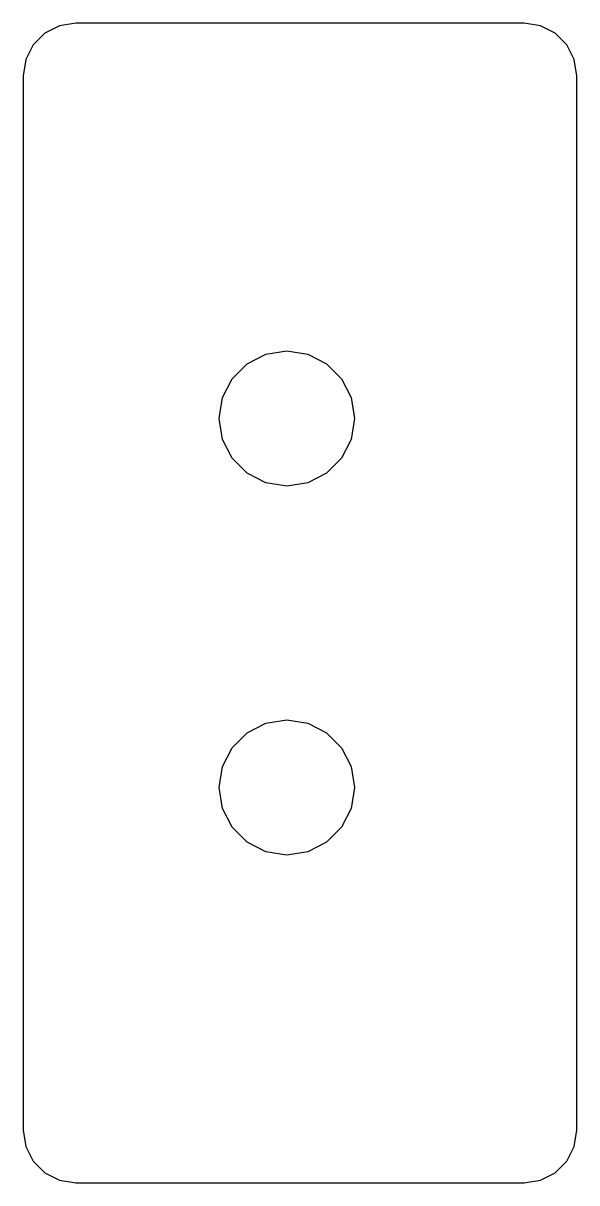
# Model space of a CAD drawing. Header units: metres. Extents: x 0 to 21, y -22 to 22.
import ezdxf

# ---------------------------------------------------------------- set-up
doc = ezdxf.new("R2010")
doc.units = ezdxf.units.M

msp = doc.modelspace()

# ---------------------------------------------------------------- linework, layer by layer
for p, q in [((2, 22), (1.38196, 21.9021)), ((19, 22), (2, 22)), ((19.618, 21.9021), (19, 22)), ((0.824417, 21.618), (0.381958, 21.1756)), ((1.38196, 21.9021), (0.824417, 21.618)), ((20.1756, 21.618), (19.618, 21.9021)), ((20.618, 21.1756), (20.1756, 21.618)), ((0.381958, 21.1756), (0.097885, 20.618)), ((20.9021, 20.618), (20.618, 21.1756)), ((0.097885, 20.618), (0, 20)), ((21, 20), (20.9021, 20.618)), ((0, 20), (0, -20)), ((21, -20), (21, 20)), ((8.49379, 9.0731), (9.20813, 9.43707)), ((9.20813, 9.43707), (10, 9.5625)), ((10, 9.5625), (10.7919, 9.43707)), ((10.7919, 9.43707), (11.5062, 9.0731)), ((7.92688, 8.5062), (8.49379, 9.0731)), ((11.5062, 9.0731), (12.0731, 8.5062)), ((7.56291, 7.79185), (7.92688, 8.5062)), ((12.0731, 8.5062), (12.4371, 7.79185)), ((7.4375, 7), (7.56291, 7.79185)), ((12.4371, 7.79185), (12.5625, 7)), ((7.56291, 6.20813), (7.4375, 7)), ((12.5625, 7), (12.4371, 6.20813)), ((7.92688, 5.49379), (7.56291, 6.20813)), ((12.4371, 6.20813), (12.0731, 5.49379)), ((8.49379, 4.92688), (7.92688, 5.49379)), ((12.0731, 5.49379), (11.5062, 4.92688)), ((9.20813, 4.56291), (8.49379, 4.92688)), ((11.5062, 4.92688), (10.7919, 4.56291)), ((10, 4.4375), (9.20813, 4.56291)), ((10.7919, 4.56291), (10, 4.4375)), ((8.49379, -4.92688), (9.20813, -4.56291)), ((9.20813, -4.56291), (10, -4.4375)), ((10, -4.4375), (10.7919, -4.56291)), ((10.7919, -4.56291), (11.5062, -4.92688)), ((7.92688, -5.49379), (8.49379, -4.92688)), ((11.5062, -4.92688), (12.0731, -5.49379)), ((7.56291, -6.20813), (7.92688, -5.49379)), ((12.0731, -5.49379), (12.4371, -6.20813)), ((7.4375, -7), (7.56291, -6.20813)), ((12.4371, -6.20813), (12.5625, -7)), ((7.56291, -7.79185), (7.4375, -7)), ((12.5625, -7), (12.4371, -7.79185)), ((7.92688, -8.5062), (7.56291, -7.79185)), ((12.4371, -7.79185), (12.0731, -8.5062)), ((8.49379, -9.0731), (7.92688, -8.5062)), ((12.0731, -8.5062), (11.5062, -9.0731)), ((9.20813, -9.43707), (8.49379, -9.0731)), ((11.5062, -9.0731), (10.7919, -9.43707)), ((10, -9.5625), (9.20813, -9.43707)), ((10.7919, -9.43707), (10, -9.5625)), ((0, -20), (0.097885, -20.618)), ((20.9021, -20.618), (21, -20)), ((0.097885, -20.618), (0.381958, -21.1756)), ((20.618, -21.1756), (20.9021, -20.618)), ((0.381958, -21.1756), (0.824417, -21.618)), ((20.1756, -21.618), (20.618, -21.1756)), ((0.824417, -21.618), (1.38196, -21.9021)), ((1.38196, -21.9021), (2, -22)), ((2, -22), (19, -22)), ((19, -22), (19.618, -21.9021)), ((19.618, -21.9021), (20.1756, -21.618))]:
    msp.add_line(p, q)

doc.saveas('drawing.dxf')
